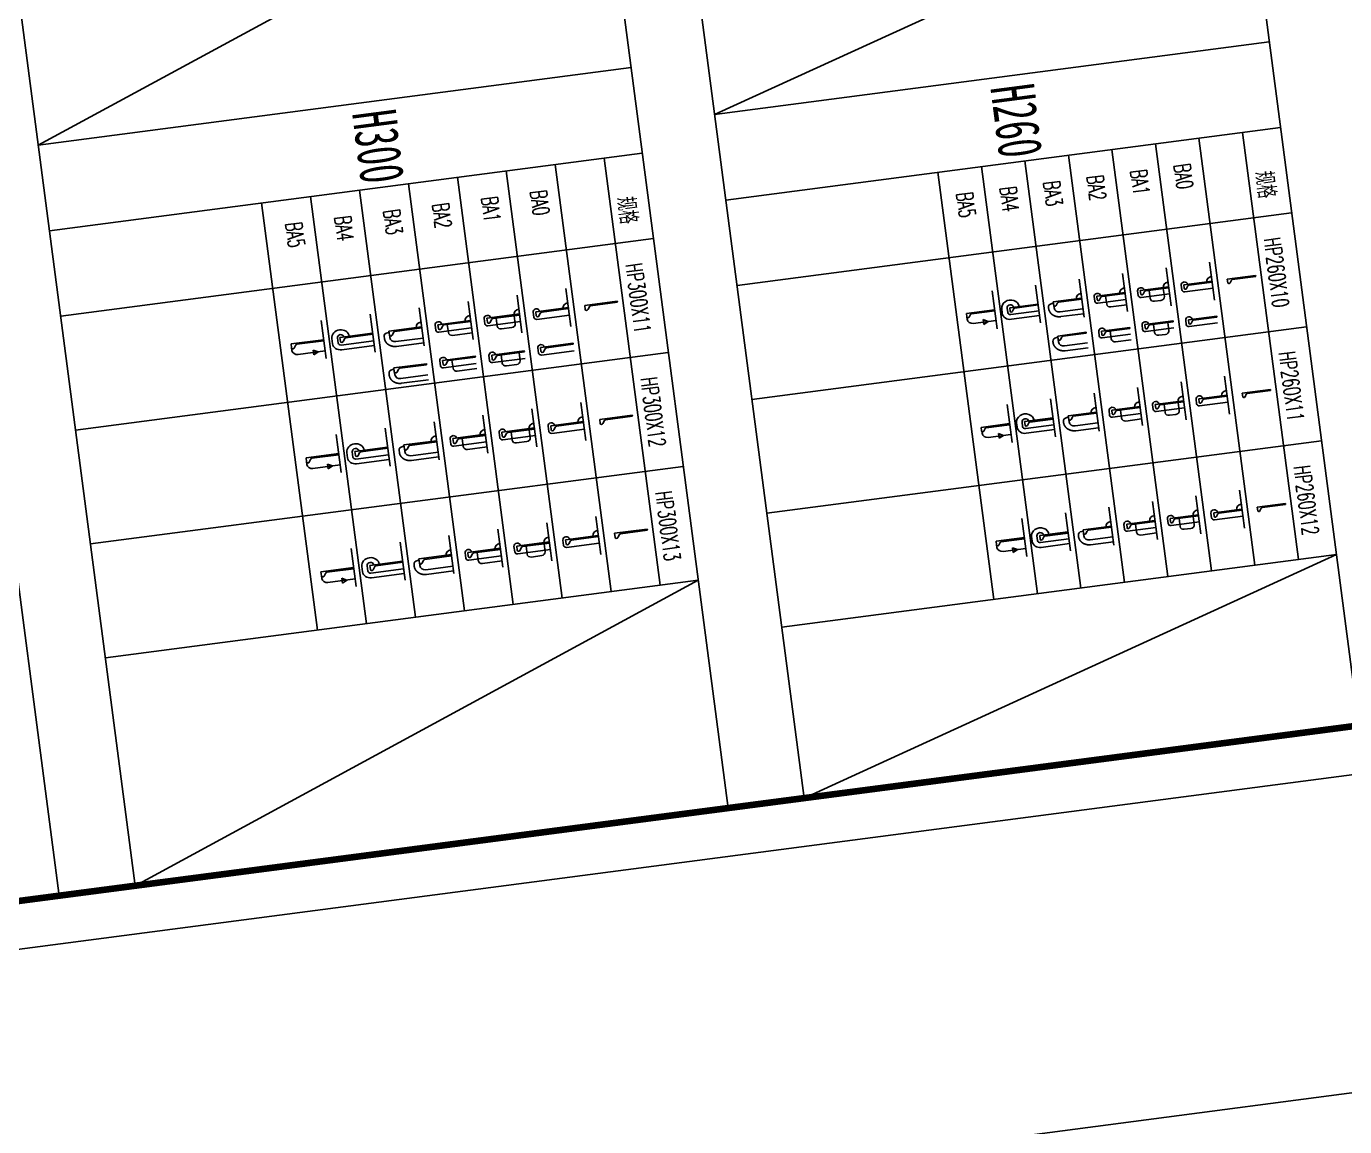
# Model space of a CAD drawing. Header units: millimetres. Extents: x -14906165 to 53546503, y 133836 to 58622790.
# Drawn here: x 41193544 to 42075755, y 42679499 to 43415785 of the extents above; entities that cross this region are included whole.
import ezdxf

# ---------------------------------------------------------------- set-up
doc = ezdxf.new("R2010")
doc.units = ezdxf.units.MM
doc.header["$LTSCALE"] = 100
doc.linetypes.add('DASHED', pattern=[8, 6, -2])
doc.layers.add('HP', color=254, linetype='Continuous')
doc.layers.add('Seam', color=40, linetype='Continuous')
doc.styles.add('中文GB2312', font='', dxfattribs={"width": 0.7})
doc.styles.add('英文（单）', font='romans.shx', dxfattribs={"width": 0.7})
doc.styles.get('中文GB2312').set_extended_font_data('FangSong_GB2312')

# ---------------------------------------------------------------- blocks, each defined once
blk = doc.blocks.new('HP260X10')
for p, q in [((-582656, 643878), (-582646, 643878)), ((-582656, 643618), (-582656, 643878)), ((-582646, 643878), (-582646, 643663)), ((-582620, 643618), (-582656, 643618)), ((-582641, 643654), (-582615, 643639))]:
    blk.add_line(p, q)
at = {"extrusion": (0, 0, -1)}
for centre, start, end in [((582635, 643663), 300, 0), ((582620, 643629), 120, 270)]:
    blk.add_arc(centre, 11, start, end, dxfattribs=at)
blk = doc.blocks.new('HP260X11')
for p, q in [((-580856, 643882), (-580845, 643882)), ((-580856, 643622), (-580856, 643882)), ((-580845, 643882), (-580845, 643667)), ((-580819, 643622), (-580856, 643622)), ((-580840, 643658), (-580814, 643643))]:
    blk.add_line(p, q)
at = {"extrusion": (0, 0, -1)}
for centre, start, end in [((580834, 643667), 300, 0), ((580819, 643633), 120, 270)]:
    blk.add_arc(centre, 11, start, end, dxfattribs=at)
blk = doc.blocks.new('HP260X12')
for p, q in [((-579056, 643868), (-579044, 643868)), ((-579056, 643608), (-579056, 643868)), ((-579044, 643868), (-579044, 643653)), ((-579039, 643643), (-579013, 643628)), ((-579018, 643608), (-579056, 643608))]:
    blk.add_line(p, q)
at = {"extrusion": (0, 0, -1)}
for centre, start, end in [((579033, 643653), 300, 0), ((579018, 643619), 120, 270)]:
    blk.add_arc(centre, 11, start, end, dxfattribs=at)
blk = doc.blocks.new('HP300X11')
for p, q in [((-582656, 637933), (-582645, 637933)), ((-582656, 637633), (-582656, 637933)), ((-582645, 637933), (-582645, 637686)), ((-582615, 637633), (-582656, 637633)), ((-582639, 637675), (-582609, 637658))]:
    blk.add_line(p, q)
at = {"extrusion": (0, 0, -1)}
for centre, start, end in [((582632, 637686), 300, 0), ((582615, 637646), 120, 270)]:
    blk.add_arc(centre, 13, start, end, dxfattribs=at)
blk = doc.blocks.new('HP300X12')
for p, q in [((-580856, 637928), (-580844, 637928)), ((-580856, 637628), (-580856, 637928)), ((-580844, 637928), (-580844, 637681)), ((-580814, 637628), (-580856, 637628)), ((-580838, 637669), (-580808, 637652))]:
    blk.add_line(p, q)
at = {"extrusion": (0, 0, -1)}
for centre, start, end in [((580831, 637681), 300, 0), ((580814, 637641), 120, 270)]:
    blk.add_arc(centre, 13, start, end, dxfattribs=at)
blk = doc.blocks.new('HP300X13')
for p, q in [((-579056, 637921), (-579043, 637921)), ((-579056, 637621), (-579056, 637921)), ((-579043, 637921), (-579043, 637674)), ((-579013, 637621), (-579056, 637621)), ((-579037, 637663), (-579007, 637645))]:
    blk.add_line(p, q)
at = {"extrusion": (0, 0, -1)}
for centre, start, end in [((579030, 637674), 300, 0), ((579013, 637634), 120, 270)]:
    blk.add_arc(centre, 13, start, end, dxfattribs=at)
blk = doc.blocks.new('HP260X10BA4')
for p, q in [((-582584, 641643), (-582584, 641903)), ((-582534, 641643), (-582534, 641903)), ((-582656, 641618), (-582609, 641618)), ((-582656, 641568), (-582609, 641568))]:
    blk.add_line(p, q)
for centre, radius, start, end in [((-582656, 641648), 80, 90, 270.2246), ((-582656, 641648), 30, 90, 270), ((-582609, 641643), 25, 270, 0), ((-582609, 641643), 75, 270, 360)]:
    blk.add_arc(centre, radius, start, end)
blk.add_blockref('HP260X10', (0, -1975))
blk = doc.blocks.new('HP260X10BA5')
for p, q in [((-582544, 641293), (-582544, 641503)), ((-582620, 641243), (-582594, 641243))]:
    blk.add_line(p, q)
blk.add_arc((-582594, 641293), 50, 270, 0)
at = {"layer": 'Seam'}
for p, q in [((-582569, 641388), (-582544, 641432)), ((-582569, 641388), (-582519, 641388)), ((-582519, 641388), (-582544, 641432))]:
    blk.add_line(p, q, dxfattribs=at)
blk.add_blockref('HP260X10', (0, -2375))
blk = doc.blocks.new('HP260X11BA4')
for p, q in [((-580783, 641643), (-580783, 641903)), ((-580733, 641643), (-580733, 641903)), ((-580856, 641618), (-580808, 641618)), ((-580856, 641568), (-580808, 641568))]:
    blk.add_line(p, q)
for centre, radius, start, end in [((-580856, 641648), 80, 90, 270.2246), ((-580856, 641648), 30, 90, 270), ((-580808, 641643), 25, 270, 0), ((-580808, 641643), 75, 270, 360)]:
    blk.add_arc(centre, radius, start, end)
blk.add_blockref('HP260X11', (0, -1980))
blk = doc.blocks.new('HP260X11BA5')
for p, q in [((-580743, 641293), (-580743, 641503)), ((-580819, 641243), (-580793, 641243))]:
    blk.add_line(p, q)
blk.add_arc((-580793, 641293), 50, 270, 0)
at = {"layer": 'Seam'}
for p, q in [((-580768, 641392), (-580743, 641435)), ((-580768, 641392), (-580718, 641392)), ((-580718, 641392), (-580743, 641435))]:
    blk.add_line(p, q, dxfattribs=at)
blk.add_blockref('HP260X11', (0, -2380))
blk = doc.blocks.new('HP260X12BA4')
for p, q in [((-578982, 641643), (-578982, 641903)), ((-578932, 641643), (-578932, 641903)), ((-579056, 641618), (-579007, 641618)), ((-579056, 641568), (-579007, 641568))]:
    blk.add_line(p, q)
for centre, radius, start, end in [((-579056, 641648), 80, 90, 270.2246), ((-579056, 641648), 30, 90, 270), ((-579007, 641643), 25, 270, 0), ((-579007, 641643), 75, 270, 360)]:
    blk.add_arc(centre, radius, start, end)
blk.add_blockref('HP260X12', (0, -1965))
blk = doc.blocks.new('HP260X12BA5')
for p, q in [((-578942, 641293), (-578942, 641503)), ((-579018, 641243), (-578992, 641243))]:
    blk.add_line(p, q)
blk.add_arc((-578992, 641293), 50, 270, 0)
at = {"layer": 'Seam'}
for p, q in [((-578967, 641382), (-578942, 641425)), ((-578967, 641382), (-578917, 641382)), ((-578917, 641382), (-578942, 641425))]:
    blk.add_line(p, q, dxfattribs=at)
blk.add_blockref('HP260X12', (0, -2365))
blk = doc.blocks.new('HP300X11BA4')
for p, q in [((-582577, 635403), (-582577, 635703)), ((-582527, 635403), (-582527, 635703)), ((-582656, 635378), (-582602, 635378)), ((-582656, 635328), (-582602, 635328))]:
    blk.add_line(p, q)
for centre, radius, start, end in [((-582656, 635408), 80, 90, 270), ((-582656, 635408), 30, 90, 270), ((-582602, 635403), 25, 270, 0), ((-582602, 635403), 75, 270, 360)]:
    blk.add_arc(centre, radius, start, end)
blk.add_blockref('HP300X11', (0, -2231))
blk = doc.blocks.new('HP300X11BA5')
for p, q in [((-582537, 635003), (-582537, 635253)), ((-582615, 634953), (-582587, 634953))]:
    blk.add_line(p, q)
blk.add_arc((-582587, 635003), 50, 270, 0)
at = {"layer": 'Seam'}
for p, q in [((-582562, 635144), (-582537, 635187)), ((-582562, 635144), (-582512, 635144)), ((-582512, 635144), (-582537, 635187))]:
    blk.add_line(p, q, dxfattribs=at)
blk.add_blockref('HP300X11', (0, -2681))
blk = doc.blocks.new('HP300X12BA4')
for p, q in [((-580776, 635403), (-580776, 635703)), ((-580726, 635403), (-580726, 635703)), ((-580856, 635378), (-580801, 635378)), ((-580856, 635328), (-580801, 635328))]:
    blk.add_line(p, q)
for centre, radius, start, end in [((-580856, 635408), 80, 90, 270), ((-580856, 635408), 30, 90, 270), ((-580801, 635403), 25, 270, 0), ((-580801, 635403), 75, 270, 360)]:
    blk.add_arc(centre, radius, start, end)
blk.add_blockref('HP300X12', (0, -2225))
blk = doc.blocks.new('HP300X12BA5')
for p, q in [((-580736, 635003), (-580736, 635253)), ((-580814, 634953), (-580786, 634953))]:
    blk.add_line(p, q)
blk.add_arc((-580786, 635003), 50, 270, 0)
at = {"layer": 'Seam'}
for p, q in [((-580761, 635140), (-580736, 635183)), ((-580761, 635140), (-580711, 635140)), ((-580711, 635140), (-580736, 635183))]:
    blk.add_line(p, q, dxfattribs=at)
blk.add_blockref('HP300X12', (0, -2675))
blk = doc.blocks.new('HP300X13BA4')
for p, q in [((-578975, 635403), (-578975, 635703)), ((-578925, 635703), (-578925, 635403)), ((-579056, 635378), (-579000, 635378)), ((-579056, 635328), (-579000, 635328))]:
    blk.add_line(p, q)
for centre, radius, start, end in [((-579056, 635408), 80, 90, 270), ((-579056, 635408), 30, 90, 270), ((-579000, 635403), 25, 270, 0), ((-579000, 635403), 75, 270, 360)]:
    blk.add_arc(centre, radius, start, end)
blk.add_blockref('HP300X13', (0, -2218))
blk = doc.blocks.new('HP300X13BA5')
for p, q in [((-578935, 635003), (-578935, 635253)), ((-579013, 634953), (-578985, 634953))]:
    blk.add_line(p, q)
blk.add_arc((-578985, 635003), 50, 270, 0)
at = {"layer": 'Seam'}
for p, q in [((-578960, 635134), (-578935, 635177)), ((-578960, 635134), (-578910, 635134)), ((-578910, 635134), (-578935, 635177))]:
    blk.add_line(p, q, dxfattribs=at)
blk.add_blockref('HP300X13', (0, -2668))
blk = doc.blocks.new('*U523')
for p, q in [((72, -260), (72, 0)), ((47, -285), (0, -285))]:
    blk.add_line(p, q)
for centre, radius, start, end in [((0, 0), 50, 180, 270), ((0, -255), 30, 90, 270), ((47, -260), 25, 270, 0)]:
    blk.add_arc(centre, radius, start, end)
at = {"layer": 'HP'}
for p, q in [((0, -260), (0, 0)), ((0, 0), (10, 0)), ((10, 0), (10, -215)), ((16, -224), (41, -239)), ((36, -260), (0, -260))]:
    blk.add_line(p, q, dxfattribs=at)
for centre, start, end in [((21, -215), 180, 240), ((36, -249), 270, 60.011)]:
    blk.add_arc(centre, 11, start, end, dxfattribs=at)
blk = doc.blocks.new('*U522')
for p, q in [((72, -260), (72, 0)), ((10, -50), (95, -50)), ((130, -85), (130, -145)), ((10, -180), (95, -180)), ((47, -285), (0, -285))]:
    blk.add_line(p, q)
for centre, radius, start, end in [((0, 0), 50, 180, 270), ((95, -85), 35, 0, 90), ((0, -255), 30, 90, 270), ((95, -145), 35, 270, 0), ((47, -260), 25, 270, 0)]:
    blk.add_arc(centre, radius, start, end)
at = {"layer": 'HP'}
for p, q in [((0, -260), (0, 0)), ((0, 0), (10, 0)), ((10, 0), (10, -215)), ((16, -224), (41, -239)), ((36, -260), (0, -260))]:
    blk.add_line(p, q, dxfattribs=at)
for centre, start, end in [((21, -215), 180, 240), ((36, -249), 270, 60.011)]:
    blk.add_arc(centre, 11, start, end, dxfattribs=at)
blk = doc.blocks.new('*U520')
for p, q in [((72, -260), (72, 0)), ((130, -145), (130, 0)), ((10, -180), (95, -180)), ((47, -285), (0, -285))]:
    blk.add_line(p, q)
for centre, radius, start, end in [((0, 0), 50, 180, 270), ((0, -255), 30, 90, 270), ((95, -145), 35, 270, 0), ((47, -260), 25, 270, 0)]:
    blk.add_arc(centre, radius, start, end)
at = {"layer": 'HP'}
for p, q in [((0, -260), (0, 0)), ((0, 0), (10, 0)), ((10, 0), (10, -215)), ((16, -224), (41, -239)), ((36, -260), (0, -260))]:
    blk.add_line(p, q, dxfattribs=at)
for centre, start, end in [((21, -215), 180, 240), ((36, -249), 270, 60.011)]:
    blk.add_arc(centre, 11, start, end, dxfattribs=at)
blk = doc.blocks.new('*U521')
for p, q in [((112, -210), (112, 0)), ((15, -260), (15, -275)), ((36, -260), (62, -260)), ((50, -310), (62, -310))]:
    blk.add_line(p, q)
at = {"linetype": 'DASHED'}
blk.add_line((162, -210), (162, 0), dxfattribs=at)
for centre, radius, start, end in [((0, 0), 50, 180, 270), ((62, -210), 50, 270, 0), ((50, -275), 35, 180, 270)]:
    blk.add_arc(centre, radius, start, end)
blk.add_arc((62, -210), 100, 270, 0, dxfattribs=at)
at = {"layer": 'HP'}
for p, q in [((0, -260), (0, 0)), ((0, 0), (10, 0)), ((10, 0), (10, -215)), ((16, -224), (41, -239)), ((36, -260), (0, -260))]:
    blk.add_line(p, q, dxfattribs=at)
for centre, start, end in [((21, -215), 180, 240), ((36, -249), 270, 60.011)]:
    blk.add_arc(centre, 11, start, end, dxfattribs=at)
blk = doc.blocks.new('*U528')
for p, q in [((73, -260), (73, 0)), ((48, -285), (0, -285))]:
    blk.add_line(p, q)
for centre, radius, start, end in [((0, 0), 50, 180, 270), ((0, -255), 30, 90, 270), ((48, -260), 25, 270, 0)]:
    blk.add_arc(centre, radius, start, end)
at = {"layer": 'HP'}
for p, q in [((0, -260), (0, 0)), ((0, 0), (11, 0)), ((11, 0), (11, -215)), ((17, -224), (42, -239)), ((37, -260), (0, -260))]:
    blk.add_line(p, q, dxfattribs=at)
for centre, start, end in [((22, -215), 180, 240), ((37, -249), 270, 60.011)]:
    blk.add_arc(centre, 11, start, end, dxfattribs=at)
blk = doc.blocks.new('*U527')
for p, q in [((73, -260), (73, 0)), ((11, -50), (96, -50)), ((131, -85), (131, -145)), ((11, -180), (96, -180)), ((48, -285), (0, -285))]:
    blk.add_line(p, q)
for centre, radius, start, end in [((0, 0), 50, 180, 270), ((96, -85), 35, 0, 90), ((0, -255), 30, 90, 270), ((96, -145), 35, 270, 0), ((48, -260), 25, 270, 0)]:
    blk.add_arc(centre, radius, start, end)
at = {"layer": 'HP'}
for p, q in [((0, -260), (0, 0)), ((0, 0), (11, 0)), ((11, 0), (11, -215)), ((17, -224), (42, -239)), ((37, -260), (0, -260))]:
    blk.add_line(p, q, dxfattribs=at)
for centre, start, end in [((22, -215), 180, 240), ((37, -249), 270, 60.011)]:
    blk.add_arc(centre, 11, start, end, dxfattribs=at)
blk = doc.blocks.new('*U525')
for p, q in [((73, -260), (73, 0)), ((131, -145), (131, 0)), ((11, -180), (96, -180)), ((48, -285), (0, -285))]:
    blk.add_line(p, q)
for centre, radius, start, end in [((0, 0), 50, 180, 270), ((0, -255), 30, 90, 270), ((96, -145), 35, 270, 0), ((48, -260), 25, 270, 0)]:
    blk.add_arc(centre, radius, start, end)
at = {"layer": 'HP'}
for p, q in [((0, -260), (0, 0)), ((0, 0), (11, 0)), ((11, 0), (11, -215)), ((17, -224), (42, -239)), ((37, -260), (0, -260))]:
    blk.add_line(p, q, dxfattribs=at)
for centre, start, end in [((22, -215), 180, 240), ((37, -249), 270, 60.011)]:
    blk.add_arc(centre, 11, start, end, dxfattribs=at)
blk = doc.blocks.new('*U526')
for p, q in [((113, -210), (113, 0)), ((15, -260), (15, -275)), ((37, -260), (63, -260)), ((50, -310), (63, -310))]:
    blk.add_line(p, q)
at = {"linetype": 'DASHED'}
blk.add_line((163, -210), (163, 0), dxfattribs=at)
for centre, radius, start, end in [((0, 0), 50, 180, 270), ((63, -210), 50, 270, 0), ((50, -275), 35, 180, 270)]:
    blk.add_arc(centre, radius, start, end)
blk.add_arc((63, -210), 100, 270, 0, dxfattribs=at)
at = {"layer": 'HP'}
for p, q in [((0, -260), (0, 0)), ((0, 0), (11, 0)), ((11, 0), (11, -215)), ((17, -224), (42, -239)), ((37, -260), (0, -260))]:
    blk.add_line(p, q, dxfattribs=at)
for centre, start, end in [((22, -215), 180, 240), ((37, -249), 270, 60.011)]:
    blk.add_arc(centre, 11, start, end, dxfattribs=at)
blk = doc.blocks.new('*U533')
for p, q in [((74, -260), (74, 0)), ((49, -285), (0, -285))]:
    blk.add_line(p, q)
for centre, radius, start, end in [((0, 0), 50, 180, 270), ((0, -255), 30, 90, 270), ((49, -260), 25, 270, 0)]:
    blk.add_arc(centre, radius, start, end)
at = {"layer": 'HP'}
for p, q in [((0, -260), (0, 0)), ((0, 0), (12, 0)), ((12, 0), (12, -215)), ((18, -224), (43, -239)), ((38, -260), (0, -260))]:
    blk.add_line(p, q, dxfattribs=at)
for centre, start, end in [((23, -215), 180, 240), ((38, -249), 270, 60.011)]:
    blk.add_arc(centre, 11, start, end, dxfattribs=at)
blk = doc.blocks.new('*U532')
for p, q in [((74, -260), (74, 0)), ((12, -50), (97, -50)), ((132, -85), (132, -145)), ((12, -180), (97, -180)), ((49, -285), (0, -285))]:
    blk.add_line(p, q)
for centre, radius, start, end in [((0, 0), 50, 180, 270), ((97, -85), 35, 0, 90), ((0, -255), 30, 90, 270), ((97, -145), 35, 270, 0), ((49, -260), 25, 270, 0)]:
    blk.add_arc(centre, radius, start, end)
at = {"layer": 'HP'}
for p, q in [((0, -260), (0, 0)), ((0, 0), (12, 0)), ((12, 0), (12, -215)), ((18, -224), (43, -239)), ((38, -260), (0, -260))]:
    blk.add_line(p, q, dxfattribs=at)
for centre, start, end in [((23, -215), 180, 240), ((38, -249), 270, 60.011)]:
    blk.add_arc(centre, 11, start, end, dxfattribs=at)
blk = doc.blocks.new('*U530')
for p, q in [((74, -260), (74, 0)), ((132, -145), (132, 0)), ((12, -180), (97, -180)), ((49, -285), (0, -285))]:
    blk.add_line(p, q)
for centre, radius, start, end in [((0, 0), 50, 180, 270), ((0, -255), 30, 90, 270), ((97, -145), 35, 270, 0), ((49, -260), 25, 270, 0)]:
    blk.add_arc(centre, radius, start, end)
at = {"layer": 'HP'}
for p, q in [((0, -260), (0, 0)), ((0, 0), (12, 0)), ((12, 0), (12, -215)), ((18, -224), (43, -239)), ((38, -260), (0, -260))]:
    blk.add_line(p, q, dxfattribs=at)
for centre, start, end in [((23, -215), 180, 240), ((38, -249), 270, 60.011)]:
    blk.add_arc(centre, 11, start, end, dxfattribs=at)
blk = doc.blocks.new('*U531')
for p, q in [((114, -210), (114, 0)), ((15, -260), (15, -275)), ((38, -260), (64, -260)), ((50, -310), (64, -310))]:
    blk.add_line(p, q)
at = {"linetype": 'DASHED'}
blk.add_line((164, -210), (164, 0), dxfattribs=at)
for centre, radius, start, end in [((0, 0), 50, 180, 270), ((64, -210), 50, 270, 0), ((50, -275), 35, 180, 270)]:
    blk.add_arc(centre, radius, start, end)
blk.add_arc((64, -210), 100, 270, 0, dxfattribs=at)
at = {"layer": 'HP'}
for p, q in [((0, -260), (0, 0)), ((0, 0), (12, 0)), ((12, 0), (12, -215)), ((18, -224), (43, -239)), ((38, -260), (0, -260))]:
    blk.add_line(p, q, dxfattribs=at)
for centre, start, end in [((23, -215), 180, 240), ((38, -249), 270, 60.011)]:
    blk.add_arc(centre, 11, start, end, dxfattribs=at)
blk = doc.blocks.new('*U548')
for p, q in [((79, -300), (79, 0)), ((54, -325), (0, -325))]:
    blk.add_line(p, q)
for centre, radius, start, end in [((0, 0), 50, 180, 270), ((0, -295), 30, 90, 270), ((54, -300), 25, 270, 0)]:
    blk.add_arc(centre, radius, start, end)
at = {"layer": 'HP'}
for p, q in [((0, -300), (0, 0)), ((0, 0), (11, 0)), ((11, 0), (11, -247)), ((41, -300), (0, -300)), ((18, -258), (47, -276))]:
    blk.add_line(p, q, dxfattribs=at)
for centre, start, end in [((24, -247), 180, 240), ((41, -287), 270, 60.011)]:
    blk.add_arc(centre, 13, start, end, dxfattribs=at)
blk = doc.blocks.new('*U547')
for p, q in [((79, -300), (79, 0)), ((11, -50), (96, -50)), ((131, -85), (131, -180)), ((11, -215), (96, -215)), ((54, -325), (0, -325))]:
    blk.add_line(p, q)
for centre, radius, start, end in [((0, 0), 50, 180, 270), ((96, -85), 35, 0, 90), ((96, -180), 35, 270, 0), ((0, -295), 30, 90, 270), ((54, -300), 25, 270, 0)]:
    blk.add_arc(centre, radius, start, end)
at = {"layer": 'HP'}
for p, q in [((0, -300), (0, 0)), ((0, 0), (11, 0)), ((11, 0), (11, -247)), ((41, -300), (0, -300)), ((18, -258), (47, -276))]:
    blk.add_line(p, q, dxfattribs=at)
for centre, start, end in [((24, -247), 180, 240), ((41, -287), 270, 60.011)]:
    blk.add_arc(centre, 13, start, end, dxfattribs=at)
blk = doc.blocks.new('*U545')
for p, q in [((79, -300), (79, 0)), ((131, -180), (131, 0)), ((11, -215), (96, -215)), ((54, -325), (0, -325))]:
    blk.add_line(p, q)
for centre, radius, start, end in [((0, 0), 50, 180, 270), ((96, -180), 35, 270, 0), ((0, -295), 30, 90, 270), ((54, -300), 25, 270, 0)]:
    blk.add_arc(centre, radius, start, end)
at = {"layer": 'HP'}
for p, q in [((0, -300), (0, 0)), ((0, 0), (11, 0)), ((11, 0), (11, -247)), ((41, -300), (0, -300)), ((18, -258), (47, -276))]:
    blk.add_line(p, q, dxfattribs=at)
for centre, start, end in [((24, -247), 180, 240), ((41, -287), 270, 60.011)]:
    blk.add_arc(centre, 13, start, end, dxfattribs=at)
blk = doc.blocks.new('*U546')
for p, q in [((119, -250), (119, 0)), ((15, -300), (15, -315)), ((41, -300), (69, -300)), ((50, -350), (69, -350))]:
    blk.add_line(p, q)
at = {"linetype": 'DASHED'}
blk.add_line((169, -250), (169, 0), dxfattribs=at)
for centre, radius, start, end in [((0, 0), 50, 180, 270), ((50, -315), 35, 180, 270), ((69, -250), 50, 270, 0)]:
    blk.add_arc(centre, radius, start, end)
blk.add_arc((69, -250), 100, 270, 0, dxfattribs=at)
at = {"layer": 'HP'}
for p, q in [((0, -300), (0, 0)), ((0, 0), (11, 0)), ((11, 0), (11, -247)), ((41, -300), (0, -300)), ((18, -258), (47, -276))]:
    blk.add_line(p, q, dxfattribs=at)
for centre, start, end in [((24, -247), 180, 240), ((41, -287), 270, 60.011)]:
    blk.add_arc(centre, 13, start, end, dxfattribs=at)
blk = doc.blocks.new('*U553')
for p, q in [((80, -300), (80, 0)), ((55, -325), (0, -325))]:
    blk.add_line(p, q)
for centre, radius, start, end in [((0, 0), 50, 180, 270), ((0, -295), 30, 90, 270), ((55, -300), 25, 270, 0)]:
    blk.add_arc(centre, radius, start, end)
at = {"layer": 'HP'}
for p, q in [((0, -300), (0, 0)), ((0, 0), (12, 0)), ((12, 0), (12, -247)), ((42, -300), (0, -300)), ((19, -258), (48, -276))]:
    blk.add_line(p, q, dxfattribs=at)
for centre, start, end in [((25, -247), 180, 240), ((42, -287), 270, 60.011)]:
    blk.add_arc(centre, 13, start, end, dxfattribs=at)
blk = doc.blocks.new('*U552')
for p, q in [((12, -50), (97, -50)), ((80, -300), (80, 0)), ((132, -85), (132, -180)), ((12, -215), (97, -215)), ((55, -325), (0, -325))]:
    blk.add_line(p, q)
for centre, radius, start, end in [((0, 0), 50, 180, 270), ((97, -85), 35, 0, 90), ((97, -180), 35, 270, 0), ((0, -295), 30, 90, 270), ((55, -300), 25, 270, 0)]:
    blk.add_arc(centre, radius, start, end)
at = {"layer": 'HP'}
for p, q in [((0, -300), (0, 0)), ((0, 0), (12, 0)), ((12, 0), (12, -247)), ((42, -300), (0, -300)), ((19, -258), (48, -276))]:
    blk.add_line(p, q, dxfattribs=at)
for centre, start, end in [((25, -247), 180, 240), ((42, -287), 270, 60.011)]:
    blk.add_arc(centre, 13, start, end, dxfattribs=at)
blk = doc.blocks.new('*U550')
for p, q in [((132, -180), (132, 0)), ((80, -300), (80, 0)), ((12, -215), (97, -215)), ((55, -325), (0, -325))]:
    blk.add_line(p, q)
for centre, radius, start, end in [((0, 0), 50, 180, 270), ((97, -180), 35, 270, 0), ((0, -295), 30, 90, 270), ((55, -300), 25, 270, 0)]:
    blk.add_arc(centre, radius, start, end)
at = {"layer": 'HP'}
for p, q in [((0, -300), (0, 0)), ((0, 0), (12, 0)), ((12, 0), (12, -247)), ((42, -300), (0, -300)), ((19, -258), (48, -276))]:
    blk.add_line(p, q, dxfattribs=at)
for centre, start, end in [((25, -247), 180, 240), ((42, -287), 270, 60.011)]:
    blk.add_arc(centre, 13, start, end, dxfattribs=at)
blk = doc.blocks.new('*U551')
for p, q in [((120, -250), (120, 0)), ((15, -300), (15, -315)), ((42, -300), (70, -300)), ((50, -350), (70, -350))]:
    blk.add_line(p, q)
at = {"linetype": 'DASHED'}
blk.add_line((170, -250), (170, 0), dxfattribs=at)
for centre, radius, start, end in [((0, 0), 50, 180, 270), ((50, -315), 35, 180, 270), ((70, -250), 50, 270, 0)]:
    blk.add_arc(centre, radius, start, end)
blk.add_arc((70, -250), 100, 270, 0, dxfattribs=at)
at = {"layer": 'HP'}
for p, q in [((0, -300), (0, 0)), ((0, 0), (12, 0)), ((12, 0), (12, -247)), ((42, -300), (0, -300)), ((19, -258), (48, -276))]:
    blk.add_line(p, q, dxfattribs=at)
for centre, start, end in [((25, -247), 180, 240), ((42, -287), 270, 60.011)]:
    blk.add_arc(centre, 13, start, end, dxfattribs=at)
blk = doc.blocks.new('*U558')
for p, q in [((81, -300), (81, 0)), ((56, -325), (0, -325))]:
    blk.add_line(p, q)
for centre, radius, start, end in [((0, 0), 50, 180, 270), ((0, -295), 30, 90, 270), ((56, -300), 25, 270, 0)]:
    blk.add_arc(centre, radius, start, end)
at = {"layer": 'HP'}
for p, q in [((0, -300), (0, 0)), ((0, 0), (13, 0)), ((13, 0), (13, -247)), ((43, -300), (0, -300)), ((20, -258), (49, -276))]:
    blk.add_line(p, q, dxfattribs=at)
for centre, start, end in [((26, -247), 180, 240), ((43, -287), 270, 60.011)]:
    blk.add_arc(centre, 13, start, end, dxfattribs=at)
blk = doc.blocks.new('*U557')
for p, q in [((81, -300), (81, 0)), ((13, -50), (98, -50)), ((133, -85), (133, -180)), ((13, -215), (98, -215)), ((56, -325), (0, -325))]:
    blk.add_line(p, q)
for centre, radius, start, end in [((0, 0), 50, 180, 270), ((98, -85), 35, 0, 90), ((98, -180), 35, 270, 0), ((0, -295), 30, 90, 270), ((56, -300), 25, 270, 0)]:
    blk.add_arc(centre, radius, start, end)
at = {"layer": 'HP'}
for p, q in [((0, -300), (0, 0)), ((0, 0), (13, 0)), ((13, 0), (13, -247)), ((43, -300), (0, -300)), ((20, -258), (49, -276))]:
    blk.add_line(p, q, dxfattribs=at)
for centre, start, end in [((26, -247), 180, 240), ((43, -287), 270, 60.011)]:
    blk.add_arc(centre, 13, start, end, dxfattribs=at)
blk = doc.blocks.new('*U555')
for p, q in [((81, -300), (81, 0)), ((133, -180), (133, 0)), ((13, -215), (98, -215)), ((56, -325), (0, -325))]:
    blk.add_line(p, q)
for centre, radius, start, end in [((0, 0), 50, 180, 270), ((98, -180), 35, 270, 0), ((0, -295), 30, 90, 270), ((56, -300), 25, 270, 0)]:
    blk.add_arc(centre, radius, start, end)
at = {"layer": 'HP'}
for p, q in [((0, -300), (0, 0)), ((0, 0), (13, 0)), ((13, 0), (13, -247)), ((43, -300), (0, -300)), ((20, -258), (49, -276))]:
    blk.add_line(p, q, dxfattribs=at)
for centre, start, end in [((26, -247), 180, 240), ((43, -287), 270, 60.011)]:
    blk.add_arc(centre, 13, start, end, dxfattribs=at)
blk = doc.blocks.new('*U556')
for p, q in [((121, -250), (121, 0)), ((15, -300), (15, -315)), ((43, -300), (71, -300)), ((50, -350), (71, -350))]:
    blk.add_line(p, q)
at = {"linetype": 'DASHED'}
blk.add_line((171, -250), (171, 0), dxfattribs=at)
for centre, radius, start, end in [((0, 0), 50, 180, 270), ((50, -315), 35, 180, 270), ((71, -250), 50, 270, 0)]:
    blk.add_arc(centre, radius, start, end)
blk.add_arc((71, -250), 100, 270, 0, dxfattribs=at)
at = {"layer": 'HP'}
for p, q in [((0, -300), (0, 0)), ((0, 0), (13, 0)), ((13, 0), (13, -247)), ((43, -300), (0, -300)), ((20, -258), (49, -276))]:
    blk.add_line(p, q, dxfattribs=at)
for centre, start, end in [((26, -247), 180, 240), ((43, -287), 270, 60.011)]:
    blk.add_arc(centre, 13, start, end, dxfattribs=at)
blk = doc.blocks.new('*U797')
for p, q in [((72, -260), (72, 0)), ((47, -285), (0, -285))]:
    blk.add_line(p, q)
for centre, radius, start, end in [((0, 0), 1, 180, 270), ((0, -255), 30, 90, 270), ((47, -260), 25, 270, 0)]:
    blk.add_arc(centre, radius, start, end)
at = {"layer": 'HP'}
for p, q in [((0, -260), (0, 0)), ((0, 0), (10, 0)), ((10, 0), (10, -215)), ((16, -224), (41, -239)), ((36, -260), (0, -260))]:
    blk.add_line(p, q, dxfattribs=at)
for centre, start, end in [((21, -215), 180, 240), ((36, -249), 270, 60.011)]:
    blk.add_arc(centre, 11, start, end, dxfattribs=at)
blk = doc.blocks.new('*U796')
for p, q in [((72, -260), (72, 0)), ((130, -145), (130, 0)), ((10, -180), (95, -180)), ((47, -285), (0, -285))]:
    blk.add_line(p, q)
for centre, radius, start, end in [((0, 0), 1, 180, 270), ((0, -255), 30, 90, 270), ((95, -145), 35, 270, 0), ((47, -260), 25, 270, 0)]:
    blk.add_arc(centre, radius, start, end)
at = {"layer": 'HP'}
for p, q in [((0, -260), (0, 0)), ((0, 0), (10, 0)), ((10, 0), (10, -215)), ((16, -224), (41, -239)), ((36, -260), (0, -260))]:
    blk.add_line(p, q, dxfattribs=at)
for centre, start, end in [((21, -215), 180, 240), ((36, -249), 270, 60.011)]:
    blk.add_arc(centre, 11, start, end, dxfattribs=at)
blk = doc.blocks.new('*U801')
for p, q in [((79, -300), (79, 0)), ((54, -325), (0, -325))]:
    blk.add_line(p, q)
for centre, radius, start, end in [((0, 0), 1, 180, 270), ((0, -295), 30, 90, 270), ((54, -300), 25, 270, 0)]:
    blk.add_arc(centre, radius, start, end)
at = {"layer": 'HP'}
for p, q in [((0, -300), (0, 0)), ((0, 0), (11, 0)), ((11, 0), (11, -247)), ((41, -300), (0, -300)), ((18, -258), (47, -276))]:
    blk.add_line(p, q, dxfattribs=at)
for centre, start, end in [((24, -247), 180, 240), ((41, -287), 270, 60.011)]:
    blk.add_arc(centre, 13, start, end, dxfattribs=at)
blk = doc.blocks.new('*U800')
for p, q in [((79, -300), (79, 0)), ((131, -180), (131, 0)), ((11, -215), (96, -215)), ((54, -325), (0, -325))]:
    blk.add_line(p, q)
for centre, radius, start, end in [((0, 0), 1, 180, 270), ((96, -180), 35, 270, 0), ((0, -295), 30, 90, 270), ((54, -300), 25, 270, 0)]:
    blk.add_arc(centre, radius, start, end)
at = {"layer": 'HP'}
for p, q in [((0, -300), (0, 0)), ((0, 0), (11, 0)), ((11, 0), (11, -247)), ((41, -300), (0, -300)), ((18, -258), (47, -276))]:
    blk.add_line(p, q, dxfattribs=at)
for centre, start, end in [((24, -247), 180, 240), ((41, -287), 270, 60.011)]:
    blk.add_arc(centre, 13, start, end, dxfattribs=at)
blk = doc.blocks.new('*U828')
for p, q in [((72, -260), (72, 0)), ((10, -50), (95, -50)), ((130, -85), (130, -145)), ((10, -180), (95, -180)), ((47, -285), (0, -285))]:
    blk.add_line(p, q)
for centre, radius, start, end in [((0, 0), 1, 180, 270), ((95, -85), 35, 0, 90), ((0, -255), 30, 90, 270), ((95, -145), 35, 270, 0), ((47, -260), 25, 270, 0)]:
    blk.add_arc(centre, radius, start, end)
at = {"layer": 'HP'}
for p, q in [((0, -260), (0, 0)), ((0, 0), (10, 0)), ((10, 0), (10, -215)), ((16, -224), (41, -239)), ((36, -260), (0, -260))]:
    blk.add_line(p, q, dxfattribs=at)
for centre, start, end in [((21, -215), 180, 240), ((36, -249), 270, 60.011)]:
    blk.add_arc(centre, 11, start, end, dxfattribs=at)
blk = doc.blocks.new('*U829')
for p, q in [((112, -210), (112, 0)), ((15, -260), (15, -275)), ((36, -260), (62, -260)), ((50, -310), (62, -310))]:
    blk.add_line(p, q)
at = {"linetype": 'DASHED'}
blk.add_line((162, -210), (162, 0), dxfattribs=at)
for centre, radius, start, end in [((0, 0), 1, 180, 270), ((62, -210), 50, 270, 0), ((50, -275), 35, 180, 270)]:
    blk.add_arc(centre, radius, start, end)
blk.add_arc((62, -210), 100, 270, 0, dxfattribs=at)
at = {"layer": 'HP'}
for p, q in [((0, -260), (0, 0)), ((0, 0), (10, 0)), ((10, 0), (10, -215)), ((16, -224), (41, -239)), ((36, -260), (0, -260))]:
    blk.add_line(p, q, dxfattribs=at)
for centre, start, end in [((21, -215), 180, 240), ((36, -249), 270, 60.011)]:
    blk.add_arc(centre, 11, start, end, dxfattribs=at)
blk = doc.blocks.new('*U832')
for p, q in [((79, -300), (79, 0)), ((11, -50), (96, -50)), ((131, -85), (131, -180)), ((11, -215), (96, -215)), ((54, -325), (0, -325))]:
    blk.add_line(p, q)
for centre, radius, start, end in [((0, 0), 1, 180, 270), ((96, -85), 35, 0, 90), ((96, -180), 35, 270, 0), ((0, -295), 30, 90, 270), ((54, -300), 25, 270, 0)]:
    blk.add_arc(centre, radius, start, end)
at = {"layer": 'HP'}
for p, q in [((0, -300), (0, 0)), ((0, 0), (11, 0)), ((11, 0), (11, -247)), ((41, -300), (0, -300)), ((18, -258), (47, -276))]:
    blk.add_line(p, q, dxfattribs=at)
for centre, start, end in [((24, -247), 180, 240), ((41, -287), 270, 60.011)]:
    blk.add_arc(centre, 13, start, end, dxfattribs=at)
blk = doc.blocks.new('*U833')
for p, q in [((119, -250), (119, 0)), ((15, -300), (15, -315)), ((41, -300), (69, -300)), ((50, -350), (69, -350))]:
    blk.add_line(p, q)
at = {"linetype": 'DASHED'}
blk.add_line((169, -250), (169, 0), dxfattribs=at)
for centre, radius, start, end in [((0, 0), 1, 180, 270), ((50, -315), 35, 180, 270), ((69, -250), 50, 270, 0)]:
    blk.add_arc(centre, radius, start, end)
blk.add_arc((69, -250), 100, 270, 0, dxfattribs=at)
at = {"layer": 'HP'}
for p, q in [((0, -300), (0, 0)), ((0, 0), (11, 0)), ((11, 0), (11, -247)), ((41, -300), (0, -300)), ((18, -258), (47, -276))]:
    blk.add_line(p, q, dxfattribs=at)
for centre, start, end in [((24, -247), 180, 240), ((41, -287), 270, 60.011)]:
    blk.add_arc(centre, 13, start, end, dxfattribs=at)
blk = doc.blocks.new('绘图要素标准库V1.0 - 0416')
for p, q in [((-577206.5, 656002.9), (-577206.5, 626302.9)), ((-573911.1, 656002.9), (-573911.1, 626302.9)), ((-577706.5, 644602.9), (-592106.5, 644602.9)), ((-586706.5, 644602.9), (-584906.5, 639502.9)), ((-584906.5, 639502.9), (-584906.5, 644602.9)), ((-584006.5, 639502.9), (-584006.5, 644602.9)), ((-583106.5, 644602.9), (-583106.5, 639502.9)), ((-581906.5, 644602.9), (-581906.5, 639502.9)), ((-580706.5, 644602.9), (-580706.5, 639502.9)), ((-579506.5, 644602.9), (-579506.5, 639502.9)), ((-579506.5, 644602.9), (-577706.5, 639502.9)), ((-584006.5, 644252.9), (-579506.5, 644252.9)), ((-579506.5, 643852.9), (-584006.5, 643852.9)), ((-579506.5, 643452.9), (-584006.5, 643452.9)), ((-579506.5, 643052.9), (-584006.5, 643052.9)), ((-579506.5, 642652.9), (-584006.5, 642652.9)), ((-579506.5, 642252.9), (-584006.5, 642252.9)), ((-579506.5, 641852.9), (-584006.5, 641852.9)), ((-579506.5, 641852.9), (-584006.5, 641852.9)), ((-579506.5, 641452.9), (-584006.5, 641452.9)), ((-577706.5, 639502.9), (-592106.5, 639502.9)), ((-577706.5, 638802.9), (-592106.5, 638802.9)), ((-587906.5, 638802.9), (-585506.5, 633352.9)), ((-585506.5, 633352.9), (-585506.5, 638802.9)), ((-584606.5, 638802.9), (-584606.5, 633352.9)), ((-583706.5, 638802.9), (-583706.5, 633352.9)), ((-582506.5, 638802.9), (-582506.5, 633352.9)), ((-581306.5, 638802.9), (-581306.5, 633352.9)), ((-580106.5, 638802.9), (-580106.5, 633352.9)), ((-580106.5, 638802.9), (-577706.5, 633352.9)), ((-584606.5, 638452.9), (-580106.5, 638452.9)), ((-580106.5, 638002.9), (-584606.5, 638002.9)), ((-580106.5, 637552.9), (-584606.5, 637552.9)), ((-580106.5, 637102.9), (-584606.5, 637102.9)), ((-580106.5, 636652.9), (-584606.5, 636652.9)), ((-580106.5, 636202.9), (-584606.5, 636202.9)), ((-580106.5, 635752.9), (-584606.5, 635752.9)), ((-580106.5, 635752.9), (-584606.5, 635752.9)), ((-580106.5, 635302.9), (-584606.5, 635302.9)), ((-577706.5, 633352.9), (-592106.5, 633352.9)), ((-577706.5, 632652.9), (-592106.5, 632652.9))]:
    blk.add_line(p, q)
at = {"color": 5}
for p, q in [((-582706.5, 643802.9), (-582306.5, 643802.9)), ((-581506.5, 643802.9), (-581106.5, 643802.9)), ((-580306.5, 643802.9), (-579906.5, 643802.9)), ((-582706.5, 643402.9), (-582306.5, 643402.9)), ((-581506.5, 643402.9), (-581106.5, 643402.9)), ((-580306.5, 643402.9), (-579906.5, 643402.9)), ((-582706.5, 643002.9), (-582306.5, 643002.9)), ((-581506.5, 643002.9), (-581106.5, 643002.9)), ((-580306.5, 643002.9), (-579906.5, 643002.9)), ((-582706.5, 642602.9), (-582306.5, 642602.9)), ((-581506.5, 642602.9), (-581106.5, 642602.9)), ((-580306.5, 642602.9), (-579906.5, 642602.9)), ((-582706.5, 642202.9), (-582306.5, 642202.9)), ((-581506.5, 642202.9), (-581106.5, 642202.9)), ((-580306.5, 642202.9), (-579906.5, 642202.9)), ((-582706.5, 641802.9), (-582306.5, 641802.9)), ((-581506.5, 641802.9), (-581106.5, 641802.9)), ((-580306.5, 641802.9), (-579906.5, 641802.9)), ((-583306.5, 637952.9), (-582906.5, 637952.9)), ((-582106.5, 637952.9), (-581706.5, 637952.9)), ((-580906.5, 637952.9), (-580506.5, 637952.9)), ((-583306.5, 637502.9), (-582906.5, 637502.9)), ((-582106.5, 637502.9), (-581706.5, 637502.9)), ((-580906.5, 637502.9), (-580506.5, 637502.9)), ((-583306.5, 637052.9), (-582906.5, 637052.9)), ((-582106.5, 637052.9), (-581706.5, 637052.9)), ((-580906.5, 637052.9), (-580506.5, 637052.9)), ((-583306.5, 636602.9), (-582906.5, 636602.9)), ((-582106.5, 636602.9), (-581706.5, 636602.9)), ((-580906.5, 636602.9), (-580506.5, 636602.9)), ((-583306.5, 636152.9), (-582906.5, 636152.9)), ((-582106.5, 636152.9), (-581706.5, 636152.9)), ((-580906.5, 636152.9), (-580506.5, 636152.9)), ((-583306.5, 635702.9), (-582906.5, 635702.9)), ((-582106.5, 635702.9), (-581706.5, 635702.9)), ((-580906.5, 635702.9), (-580506.5, 635702.9))]:
    blk.add_line(p, q, dxfattribs=at)
at = {"const_width": 60}
blk.add_lwpolyline([(-595706.5, 655502.9), (-577706.5, 655502.9), (-577706.5, 626802.9), (-595706.5, 626802.9)], close=True, dxfattribs=at)
for name, p in [('HP260X10', (150, 324.5)), ('HP260X11', (-450, 320.5)), ('HP260X12', (-1050, 335.2)), ('*U523', (-582506.5, 643802.9)), ('*U797', (-582139.2, 643802.9)), ('*U528', (-581306.5, 643802.9)), ('*U533', (-580106.5, 643802.9)), ('*U522', (-582506.5, 643402.9)), ('*U828', (-582148.2, 643402.9)), ('*U527', (-581306.5, 643402.9)), ('*U532', (-580106.5, 643402.9)), ('*U520', (-582506.5, 643002.9)), ('*U796', (-582139.2, 643002.9)), ('*U525', (-581306.5, 643002.9)), ('*U530', (-580106.5, 643002.9)), ('*U521', (-582506.5, 642602.9)), ('*U829', (-582148.2, 642602.9)), ('*U526', (-581306.5, 642602.9)), ('*U531', (-580106.5, 642602.9)), ('HP260X10BA4', (150, 300)), ('HP260X11BA4', (-450, 300)), ('HP260X12BA4', (-1050, 300)), ('HP260X10BA5', (150, 300)), ('HP260X11BA5', (-450, 300)), ('HP260X12BA5', (-1050, 300)), ('HP300X11', (-450, 469.5)), ('HP300X12', (-1050, 475.2)), ('HP300X13', (-1650, 481.8)), ('*U548', (-583106.5, 637952.9)), ('*U801', (-582730.5, 637952.9)), ('*U553', (-581906.5, 637952.9)), ('*U558', (-580706.5, 637952.9)), ('*U547', (-583106.5, 637502.9)), ('*U832', (-582717.9, 637502.9)), ('*U552', (-581906.5, 637502.9)), ('*U557', (-580706.5, 637502.9)), ('*U545', (-583106.5, 637052.9)), ('*U800', (-582730.5, 637052.9)), ('*U550', (-581906.5, 637052.9)), ('*U555', (-580706.5, 637052.9)), ('*U546', (-583106.5, 636602.9)), ('*U833', (-582717.9, 636602.9)), ('*U551', (-581906.5, 636602.9)), ('*U556', (-580706.5, 636602.9)), ('HP300X11BA4', (-450, 450)), ('HP300X12BA4', (-1050, 450)), ('HP300X13BA4', (-1650, 450)), ('HP300X11BA5', (-450, 450)), ('HP300X12BA5', (-1050, 450)), ('HP300X13BA5', (-1650, 450))]:
    blk.add_blockref(name, p)
at = {"width": 0.7}
for s, height, style, p in [('规格', 150, '中文GB2312', (-583577.9, 644331.4)), ('HP260X10', 150, '英文（单）', (-582877.2, 644320.5)), ('HP260X11', 150, '英文（单）', (-581677.2, 644320.5)), ('HP260X12', 150, '英文（单）', (-580477.2, 644320.5)), ('BA0', 150, '英文（单）', (-583764.4, 643593.9)), ('BA1', 150, '英文（单）', (-583764.4, 643193.9)), ('BA2', 150, '英文（单）', (-583764.4, 642793.9)), ('BA3', 150, '英文（单）', (-583764.4, 642393.9)), ('H260', 400, '中文GB2312', (-584813.8, 642027)), ('BA4', 150, '英文（单）', (-583764.4, 641993.9)), ('BA5', 150, '英文（单）', (-583764.4, 641593.9)), ('规格', 150, '中文GB2312', (-584177.9, 638531.4)), ('HP300X11', 150, '英文（单）', (-583477.2, 638520.5)), ('HP300X12', 150, '英文（单）', (-582277.2, 638520.5)), ('HP300X13', 150, '英文（单）', (-581077.2, 638520.5)), ('BA0', 150, '英文（单）', (-584364.4, 637743.9)), ('BA1', 150, '英文（单）', (-584364.4, 637293.9)), ('BA2', 150, '英文（单）', (-584364.4, 636843.9)), ('H300', 400, '中文GB2312', (-585413.8, 636227)), ('BA3', 150, '英文（单）', (-584364.4, 636393.9)), ('BA4', 150, '英文（单）', (-584364.4, 635943.9)), ('BA5', 150, '英文（单）', (-584364.4, 635493.9))]:
    blk.add_text(s, height=height, dxfattribs=dict(at, style=style)).set_placement(p)

msp = doc.modelspace()

# ---------------------------------------------------------------- block references
at = {"lineweight": 5, "xscale": 64.06802830554443, "yscale": 73.4024339265743, "zscale": 64.06802830554443, "rotation": 277.4624694947158}
msp.add_blockref('绘图要素标准库V1.0 - 0416', (-22373, 103764), dxfattribs=at)

doc.saveas('drawing.dxf')
